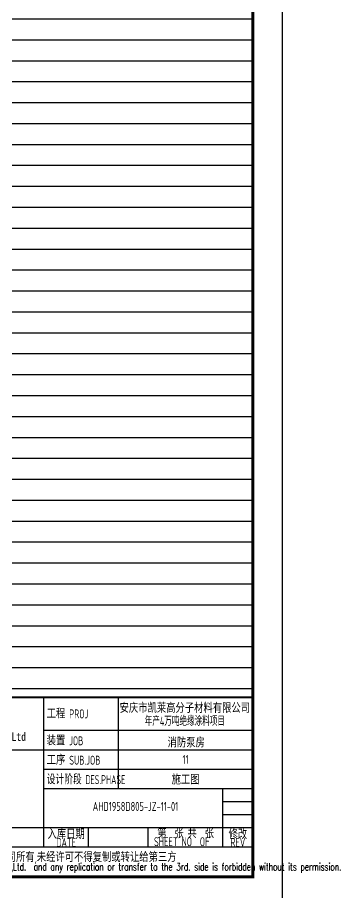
# Model space of a CAD drawing. Extents: x 5191187 to 5306989, y -468291 to -238224.
# Drawn here: x 5293765 to 5304584, y -359309 to -330039 of the extents above; entities that cross this region are included whole.
import ezdxf
from ezdxf.enums import TextEntityAlignment as Align

# ---------------------------------------------------------------- set-up
doc = ezdxf.new("R2010")
doc.units = 0
doc.header["$LTSCALE"] = 1000
doc.header["$MEASUREMENT"] = 0
doc.layers.get('0').update_dxf_attribs({"linetype": 'CONTINUOUS'})
doc.layers.add('PUB_TITLE', color=4, linetype='CONTINUOUS')
doc.layers.add('图层线', color=8, linetype='CONTINUOUS')
doc.styles.add('ECEC_TQ', font='txt_l.shx', dxfattribs={"bigfont": 'hztxt_l.shx'})
doc.styles.add('sceie', font='sceie.shx', dxfattribs={"bigfont": 'sceic.shx'})
doc.styles.add('宋体', font='', dxfattribs={"width": 0.7})
doc.styles.get('宋体').set_extended_font_data('SimSun')

msp = doc.modelspace()

# ---------------------------------------------------------------- linework, layer by layer
for p, q in [((5294645.9, -357783.9), (5294645.9, -352783.9)), ((5297145.9, -355833.9), (5297145.9, -352783.9)), ((5301645.9, -358783.9), (5301645.9, -352783.9)), ((5294645.9, -353883.9), (5301645.9, -353883.9)), ((5283645.9, -354533.9), (5294645.9, -354533.9)), ((5294645.9, -354533.9), (5301645.9, -354533.9)), ((5294645.9, -355183.9), (5301645.9, -355183.9)), ((5294645.9, -355833.9), (5301645.9, -355833.9)), ((5300645.9, -357783.9), (5300645.9, -355833.9)), ((5300645.9, -356267.2), (5301645.9, -356267.2)), ((5300645.9, -356700.6), (5301645.9, -356700.6)), ((5289145.9, -357133.9), (5301645.9, -357133.9)), ((5296145.9, -357783.9), (5296145.9, -357133.9)), ((5298145.9, -357783.9), (5298145.9, -357133.9)), ((5283645.9, -357783.9), (5301645.9, -357783.9)), ((5283645.9, -358783.9), (5301645.9, -358783.9))]:
    msp.add_line(p, q)
at = {"const_width": 70}
msp.add_lwpolyline([(5301645.9, -352783.9), (5283645.9, -352783.9)], dxfattribs=at)
at = {"layer": 'PUB_TITLE'}
msp.add_lwpolyline([(5218545.9, -359783.9), (5302645.9, -359783.9), (5302645.9, -300383.9), (5218545.9, -300383.9)], close=True, dxfattribs=at)
at = {"layer": 'PUB_TITLE', "const_width": 100}
msp.add_lwpolyline([(5221045.9, -358783.9), (5301645.9, -358783.9), (5301645.9, -301383.9), (5221045.9, -301383.9)], close=True, dxfattribs=at)
at = {"layer": '图层线'}
for p, q in [((5221045.9, -330083.9), (5301645.9, -330083.9)), ((5221045.9, -330783.9), (5301645.9, -330783.9)), ((5221045.9, -331483.9), (5301645.9, -331483.9)), ((5221045.9, -332183.9), (5301645.9, -332183.9)), ((5221045.9, -332883.9), (5301645.9, -332883.9)), ((5221045.9, -333583.9), (5301645.9, -333583.9)), ((5221045.9, -334283.9), (5301645.9, -334283.9)), ((5221045.9, -334983.9), (5301645.9, -334983.9)), ((5221045.9, -335683.9), (5301645.9, -335683.9)), ((5221045.9, -336383.9), (5301645.9, -336383.9)), ((5221045.9, -337083.9), (5301645.9, -337083.9)), ((5221045.9, -337783.9), (5301645.9, -337783.9)), ((5221045.9, -338483.9), (5301645.9, -338483.9)), ((5221045.9, -339183.9), (5301645.9, -339183.9)), ((5221045.9, -339883.9), (5301645.9, -339883.9)), ((5221045.9, -340583.9), (5301645.9, -340583.9)), ((5221045.9, -341283.9), (5301645.9, -341283.9)), ((5221045.9, -341983.9), (5301645.9, -341983.9)), ((5221045.9, -342683.9), (5301645.9, -342683.9)), ((5221045.9, -343383.9), (5301645.9, -343383.9)), ((5221045.9, -344083.9), (5301645.9, -344083.9)), ((5221045.9, -344783.9), (5301645.9, -344783.9)), ((5221045.9, -345483.9), (5301645.9, -345483.9)), ((5221045.9, -346183.9), (5301645.9, -346183.9)), ((5221045.9, -346883.9), (5301645.9, -346883.9)), ((5221045.9, -347583.9), (5301645.9, -347583.9)), ((5221045.9, -348283.9), (5301645.9, -348283.9)), ((5221045.9, -348983.9), (5301645.9, -348983.9)), ((5221045.9, -349683.9), (5301645.9, -349683.9)), ((5221045.9, -350383.9), (5301645.9, -350383.9)), ((5221045.9, -351083.9), (5301645.9, -351083.9)), ((5221045.9, -351783.9), (5301645.9, -351783.9)), ((5221045.9, -352483.9), (5301645.9, -352483.9))]:
    msp.add_line(p, q, dxfattribs=at)

# ---------------------------------------------------------------- texts
for s, height, style, width, p in [('安庆市凯莱高分子材料有限公司', 300, 'sceie', 0.8, (5299369.6, -353113.7)), ('年产4万吨绝缘涂料项目', 300, 'sceie', 0.65, (5299369.6, -353548.7)), ('Anhui Huadong Chemical & Medical Engineering Co.,Ltd', 280, '宋体', 0.85, (5289840.8, -354133.9)), ('消防泵房', 300, 'sceie', 0.8, (5299417.4, -354269.9)), ('11', 300, 'sceie', 0.8, (5299395.9, -354858.9)), ('施工图', 300, 'sceie', 0.8, (5299395.9, -355508.9)), ('入库日期', 300, 'sceie', 0.8, (5295395.9, -357333.9)), ('第  张 共  张', 300, 'sceie', 0.8, (5299395.9, -357308.9)), ('修改', 300, 'sceie', 0.8, (5301145.9, -357333.9)), ('DATE', 300, 'sceie', 0.8, (5295395.9, -357633.9)), ('SHEET NO  OF  ', 300, 'sceie', 0.8, (5299395.9, -357608.9)), ('REV', 300, 'sceie', 0.8, (5301145.9, -357633.9)), ('本文件专有权属安徽华东化工医药工程有限责任公司所有,未经许可不得复制或转让给第三方', 300, 'sceie', 0.8, (5292817, -358132.8)), ('The proprietary right of this document belongs to Anhui Huadong Chemical And Medical Engineering  Co.,Ltd.  and any replication or transfer to the 3rd. side is forbidden without its permission. ', 250, 'ECEC_TQ', 0.72, (5292645.9, -358483.9))]:
    msp.add_text(s, height=height, dxfattribs=dict(style=style, width=width)).set_placement(p, align=Align.MIDDLE)
at = {"style": 'sceie'}
for s, width, p in [('工程 PROJ', 0.8, (5294742.8, -353483.9)), ('装置 JOB', 0.8, (5294742.8, -354383.9)), ('工序 SUB.JOB', 0.8, (5294742.8, -355033.9)), ('设计阶段 DES.PHASE', 0.75, (5294742.8, -355683.9))]:
    msp.add_text(s, height=300, dxfattribs=dict(at, width=width)).set_placement(p)
at = {"style": 'sceie', "width": 0.8}
msp.add_attdef('AHD1958D805-JZ-11-01', text='200320-02-040', height=300, dxfattribs=at).set_placement((5297716.7, -356430.2), align=Align.MIDDLE)

doc.saveas('drawing.dxf')
